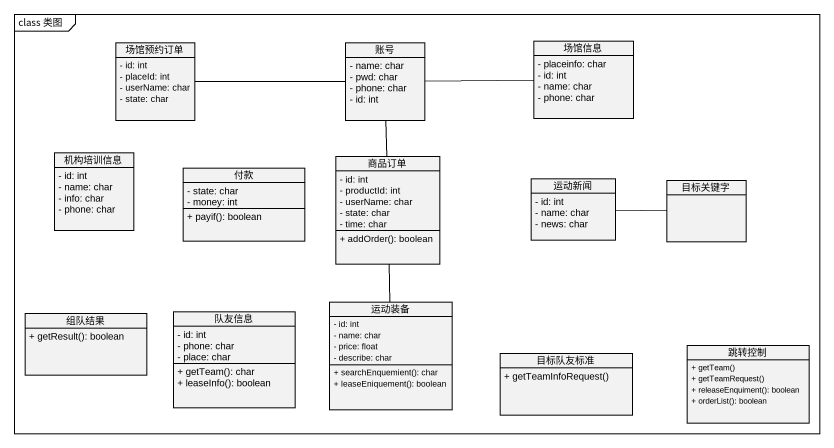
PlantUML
@startuml
mainframe class 类图
hide circle
hide empty members
skinparam classAttributeIconSize 0
class 场馆预约订单 {
  - id: int
  - placeId: int
  - userName: char
  - state: char
}
class 账号 {
  - name: char
  - pwd: char
  - phone: char
  - id: int
}
class 场馆信息 {
  - placeinfo: char
  - id: int
  - name: char
  - phone: char
}
class 机构培训信息 {
  - id: int
  - name: char
  - info: char
  - phone: char
}
class 付款 {
  - state: char
  - money: int
  + payif(): boolean
}
class 商品订单 {
  - id: int
  - productId: int
  - userName: char
  - state: char
  - time: char
  + addOrder(): boolean
}
class 运动新闻 {
  - id: int
  - name: char
  - news: char
}
class 目标关键字
class 运动装备 {
  - id: int
  - name: char
  - price: float
  - describe: char
  + searchEnquemient(): char
  + leaseEniquement(): boolean
}
class 组队结果 {
  + getResult(): boolean
}
class 队友信息 {
  - id: int
  - phone: char
  - place: char
  + getTeam(): char
  + leaseInfo(): boolean
}
class 跳转控制 {
  + getTeam()
  + getTeamRequest()
  + releaseEnquiment(): boolean
  + orderList(): boolean
}
class 目标队友标准 {
  + getTeamInfoRequest()
}
场馆预约订单 -right- 账号
账号 -right- 场馆信息
商品订单 -up- 账号
运动新闻 -right- 目标关键字
运动装备 -up- 商品订单
@enduml
